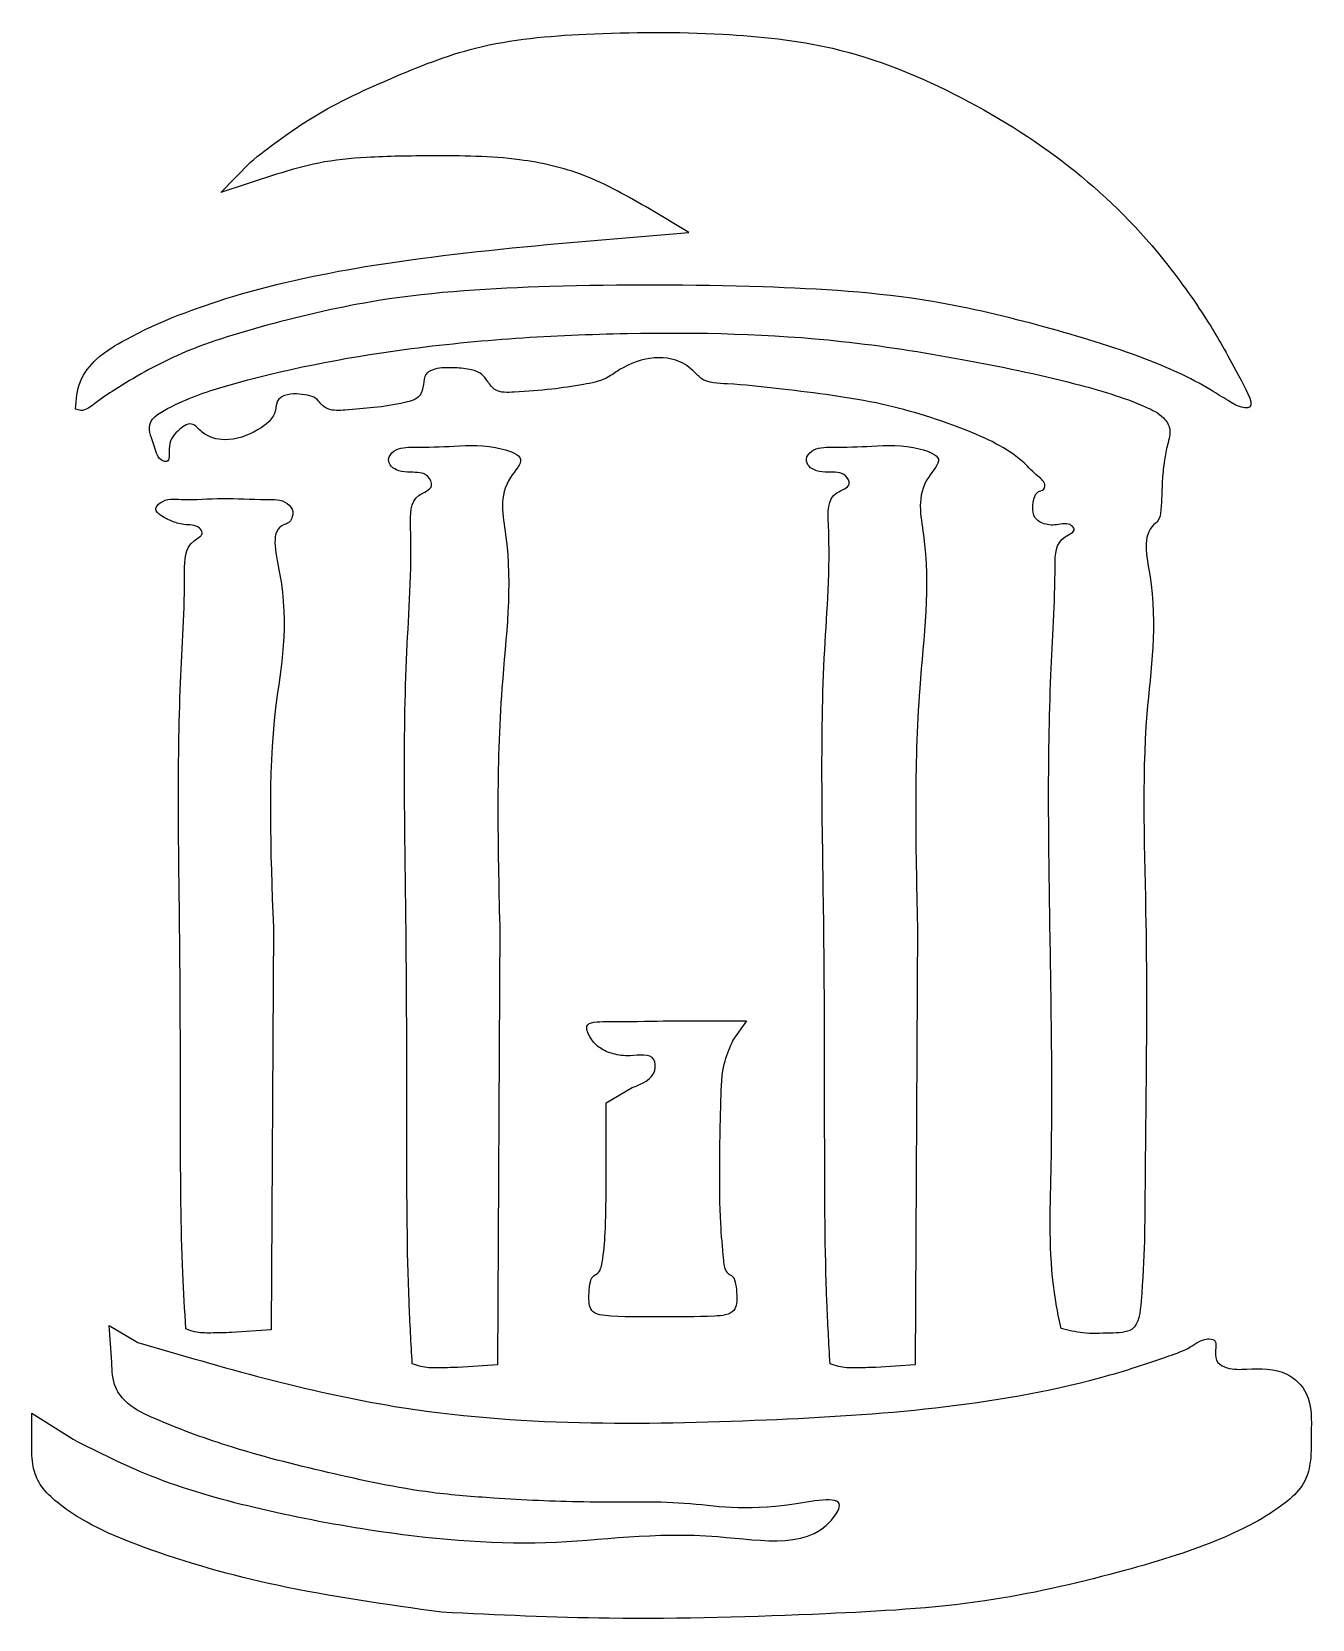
# Model space of a CAD drawing. Extents: x 9.4 to 44.7, y 5.1 to 48.9.
import ezdxf

# ---------------------------------------------------------------- set-up
doc = ezdxf.new("R2010")
doc.units = 0
doc.layers.get('0').update_dxf_attribs({"linetype": 'CONTINUOUS'})

msp = doc.modelspace()

# ---------------------------------------------------------------- linework, layer by layer
at = {"color": 7}
for points in [[(16.107512, 44.93566), (14.575024, 44.43011), (15.387512, 45.271364)], [(23.88, 43.028312), (27.48, 43.330762), (26.392136, 43.977633)], [(16.022397, 24.18), (15.959997, 13.08), (14.871061, 13.008938)], [(22.262248, 24.230249), (22.2, 12.12), (21.111064, 12.048938)], [(33.782249, 24.230249), (33.72, 12.12), (32.631065, 12.048938)], [(26.771575, 21.6), (29.067218, 21.6), (28.693608, 21.066598)], [(25.2, 16.988254), (25.2, 19.336507), (25.92, 19.761823)], [(11.566198, 12.195797), (11.492398, 13.200098), (12.286199, 12.734818)], [(9.36, 9.856048), (9.36, 10.789428), (10.499041, 10.067072)]]:
    msp.add_lwpolyline(points, dxfattribs=at)
for points in [[(10.563278, 38.461585)], [(24.72, 14.04)], [(13.611061, 13.108938)], [(37.74, 13.11895)], [(19.851064, 12.148938)], [(31.371064, 12.148938)], [(20.665708, 5.298602)]]:
    msp.add_lwpolyline(points, close=True, dxfattribs=at)
for points, knots in [([(15.387512, 45.271364), (15.898428, 45.667689), (17.088808, 46.591084), (19.21637, 47.579447), (21.749036, 48.589444), (24.882112, 48.853756), (28.169109, 48.866448), (31.722287, 48.509068), (35.02173, 47.155905), (38.202206, 45.12741), (40.379475, 42.9472), (41.903375, 40.74924), (42.407688, 39.805095), (43.150333, 38.43316), (42.620635, 38.529217), (42.307691, 38.716362), (41.463285, 39.260662), (39.794677, 39.995542), (37.210094, 40.773006), (33.717144, 41.623996), (29.122378, 41.89157), (24.026648, 41.9006), (19.427324, 41.643877), (16.006808, 40.846755), (13.541499, 40.106327), (11.985499, 39.222508), (11.173846, 38.683708), (10.803973, 38.379945), (10.612828, 38.444779), (10.563278, 38.461585)], [0, 0, 0, 0, 1.934356, 4.506847, 7.004669, 10.068628, 13.841597, 16.893727, 20.698036, 24.431284, 28.072905, 30.128478, 31.83266, 32.62025, 32.80522, 33.211813, 33.764565, 35.78174, 38.677135, 41.847852, 46.544687, 52.423367, 57.158362, 60.309457, 62.931075, 64.885524, 65.550593, 65.984658, 66.136558, 66.136558, 66.136558, 66.136558]), ([(26.392136, 43.977633), (25.802144, 44.319071), (24.684303, 44.965984), (22.619936, 45.435753), (20.601106, 45.446301), (18.752866, 45.429796), (17.30528, 45.290352), (16.493652, 45.050007), (16.107512, 44.93566)], [0, 0, 0, 0, 2.034414, 3.854544, 6.268686, 8.07625, 9.404827, 10.610543, 10.610543, 10.610543, 10.610543]), ([(10.563277, 38.461585), (10.58549, 38.724742), (10.629334, 39.244171), (11.173443, 39.932248), (12.585779, 40.770466), (15.144169, 41.731028), (19.160334, 42.568254), (22.183206, 42.862914), (23.88, 43.028312)], [0, 0, 0, 0, 0.776767, 1.533214, 2.512207, 5.682302, 9.677289, 14.789107, 14.789107, 14.789107, 14.789107]), ([(37.74, 13.118948), (37.673253, 13.449761), (37.386242, 14.872248), (37.527907, 18.512782), (37.436954, 24.138847), (37.343649, 29.81866), (37.592651, 33.347356), (37.574426, 34.878594), (38.174505, 35.088656), (37.960774, 35.353672), (37.617821, 35.241522), (37.268042, 35.278757), (36.977384, 35.459506), (36.947096, 35.751588), (36.987583, 35.9856), (37.07362, 36.202749), (37.266618, 36.213103), (37.330705, 36.437683), (37.024769, 36.660668), (36.439969, 37.31623), (34.852428, 38.03576), (32.585217, 38.726097), (30.336818, 38.973823), (28.777555, 39.162681), (27.903695, 39.171132), (27.548844, 39.593974), (27.017904, 39.919835), (26.220757, 39.877457), (25.604368, 39.590529), (25.134513, 39.239207), (24.494559, 39.128713), (23.643842, 38.987811), (22.864348, 38.947941), (22.170738, 38.896703), (21.939321, 39.21039), (21.761726, 39.470433), (21.394852, 39.57903), (20.961236, 39.604224), (20.553169, 39.608472), (20.178339, 39.449841), (20.169515, 39.124566), (20.083999, 38.756), (19.489725, 38.597409), (18.823314, 38.496697), (18.117166, 38.44469), (17.589845, 38.402515), (17.333661, 38.584402), (17.203407, 38.779661), (16.947299, 38.854129), (16.652486, 38.890072), (16.355321, 38.871388), (16.096102, 38.699711), (16.104169, 38.255312), (15.53876, 37.799554), (14.789712, 37.542189), (14.114293, 37.705349), (13.772369, 38.166839), (13.310458, 37.822811), (13.098028, 37.500202), (13.184932, 36.986752), (12.835953, 37.05681), (12.748212, 37.490156), (12.445197, 38.12017), (13.527909, 38.726876), (15.70165, 39.443211), (20.049262, 40.280795), (25.679507, 40.629232), (30.856496, 40.517), (34.957036, 39.868847), (37.76817, 39.285885), (39.626686, 38.745788), (40.534925, 38.308172), (40.802808, 37.896764), (40.667961, 37.479038), (40.586462, 37.028844), (40.527985, 36.552553), (40.522534, 36.086204), (40.496918, 35.708619), (40.465433, 35.406986), (39.949958, 35.027144), (40.485466, 32.891909), (39.898538, 29.510004), (40.158982, 23.79024), (40.052273, 18.233252), (40.048243, 14.830221), (39.867889, 12.99819), (39.021711, 13.000957), (38.390136, 12.961861), (37.941981, 13.070146), (37.74, 13.11895)], [0, 0, 0, 0, 1.010975, 4.347158, 10.832381, 18.023137, 21.061346, 21.895985, 22.216756, 22.32999, 22.74438, 23.139581, 23.397237, 23.689514, 23.93608, 24.142415, 24.309243, 24.418707, 24.744379, 25.271471, 27.178566, 29.699165, 32.484017, 33.828671, 34.571116, 34.871343, 35.437493, 36.385461, 37.105384, 37.468059, 38.12483, 39.006987, 40.044797, 40.569413, 40.878818, 41.14881, 41.499048, 41.960778, 42.459703, 42.746013, 43.036728, 43.356843, 43.805729, 44.67565, 45.464462, 45.943867, 46.183066, 46.369476, 46.629911, 46.936865, 47.271582, 47.510588, 47.77508, 48.491296, 49.458075, 50.104334, 50.476753, 50.902553, 51.453942, 51.800209, 51.907454, 52.355671, 52.979266, 53.747136, 55.386815, 60.381341, 66.547932, 72.464324, 75.822743, 78.996723, 81.06593, 81.632757, 81.978818, 82.422057, 82.860145, 83.374017, 83.855153, 84.248921, 84.539543, 84.693738, 86.082949, 89.915607, 95.713879, 102.943813, 106.10739, 106.91505, 107.532888, 108.282233, 108.89706, 108.89706, 108.89706, 108.89706]), ([(19.851064, 12.148937), (19.819437, 12.717117), (19.70804, 14.718378), (19.701518, 18.723253), (19.701869, 24.6506), (19.560095, 30.520651), (19.866691, 34.214276), (19.771534, 36.068802), (20.470436, 36.25739), (20.263452, 36.733902), (19.848706, 36.7091), (19.503681, 36.737391), (19.26218, 36.856828), (19.155253, 37.104854), (19.409946, 37.416072), (20.089982, 37.404008), (21.101434, 37.437148), (21.984671, 37.503357), (23.0525, 37.130649), (22.175861, 36.257623), (22.698038, 34.106749), (22.128008, 30.007033), (22.211515, 26.413449), (22.262248, 24.230249)], [0, 0, 0, 0, 1.707341, 6.013641, 11.988047, 19.629146, 23.074393, 23.972736, 24.400891, 24.674633, 25.169865, 25.494284, 25.734432, 25.940529, 26.206047, 26.763539, 27.870595, 29.214708, 29.78109, 30.357242, 31.943642, 36.170149, 42.712566, 42.712566, 42.712566, 42.712566]), ([(31.371064, 12.148937), (31.339454, 12.718624), (31.228106, 14.725347), (31.22049, 18.741989), (31.227905, 24.681637), (31.057841, 30.585637), (31.410993, 34.260709), (31.275052, 36.14021), (31.987225, 36.30417), (31.770622, 36.753485), (31.367274, 36.704695), (31.023725, 36.738099), (30.782171, 36.85669), (30.675256, 37.104899), (30.929944, 37.416042), (31.609984, 37.404029), (32.621433, 37.437139), (33.504672, 37.503359), (34.5725, 37.130649), (33.695863, 36.257623), (34.218038, 34.106749), (33.648008, 30.007033), (33.731516, 26.413449), (33.782249, 24.230249)], [0, 0, 0, 0, 1.711886, 6.030115, 12.021249, 19.684077, 23.138748, 24.039076, 24.454821, 24.698601, 25.190295, 25.514714, 25.754863, 25.960959, 26.226477, 26.78397, 27.891025, 29.235139, 29.801521, 30.377672, 31.964073, 36.190579, 42.732996, 42.732996, 42.732996, 42.732996]), ([(13.611065, 13.108937), (13.579417, 13.622175), (13.468294, 15.424284), (13.4625, 19.024572), (13.455154, 24.42471), (13.342302, 29.674978), (13.598587, 33.183708), (13.56438, 34.738663), (14.130962, 34.993267), (13.918869, 35.290206), (13.571565, 35.246078), (13.209836, 35.370273), (12.959182, 35.496012), (12.713179, 35.692801), (13.005917, 36.015197), (13.675746, 35.932883), (14.643749, 36.038524), (15.597696, 35.952151), (16.333649, 35.986202), (16.593398, 35.672049), (16.536724, 35.466811), (16.462459, 35.31719), (15.904089, 35.191923), (16.562855, 32.780549), (15.814007, 29.688752), (15.942937, 26.280513), (16.022397, 24.18)], [0, 0, 0, 0, 1.542621, 5.416525, 10.784623, 17.814481, 20.88798, 21.766853, 22.083128, 22.231905, 22.667411, 23.036696, 23.354176, 23.57455, 23.790112, 24.37917, 25.515451, 26.714069, 27.3105, 27.581728, 27.765962, 27.920925, 28.050376, 29.352381, 33.115236, 39.159255, 39.159255, 39.159255, 39.159255]), ([(25.92, 19.761823), (26.193272, 19.869003), (26.572148, 20.017601), (26.554669, 20.73096), (25.886164, 20.609039), (25.418533, 20.665607), (25.01543, 20.830268), (24.773425, 21.084112), (24.540753, 21.584034), (25.710384, 21.573362), (26.319092, 21.588642), (26.771575, 21.6)], [0, 0, 0, 0, 0.777892, 1.0785, 1.744877, 2.216093, 2.610386, 2.978422, 3.328069, 3.872211, 5.44825, 5.44825, 5.44825, 5.44825]), ([(28.693608, 21.066598), (28.608882, 20.876035), (28.376404, 20.353155), (28.345901, 19.153957), (28.311304, 17.683175), (28.325239, 16.179178), (28.40548, 15.251616), (28.467882, 14.66252), (28.724465, 14.559047), (28.776686, 14.310392), (28.811329, 14.013601), (28.787282, 13.500133), (27.824064, 13.436177), (26.758517, 13.445038), (25.70006, 13.429811), (24.727911, 13.50804), (24.722394, 13.879026), (24.72, 14.04)], [0, 0, 0, 0, 0.621469, 1.705233, 3.528745, 5.094912, 6.116037, 6.500749, 6.64695, 6.87911, 7.183117, 7.609937, 8.166786, 9.591874, 11.016961, 11.57381, 12.000634, 12.000634, 12.000634, 12.000634]), ([(24.72, 14.04), (24.72793, 14.13863), (24.741917, 14.31258), (24.795732, 14.559033), (25.030961, 14.653197), (25.128543, 15.122489), (25.186309, 15.879525), (25.194866, 16.572481), (25.2, 16.988254)], [0, 0, 0, 0, 0.304006, 0.536167, 0.682368, 1.00453, 1.827099, 3.060946, 3.060946, 3.060946, 3.060946]), ([(12.286199, 12.734818), (14.631089, 12.050525), (20.272425, 10.404254), (29.302443, 10.485942), (36.190696, 10.989579), (39.80054, 12.044728), (40.614131, 12.333922), (41.286515, 12.559438), (41.635459, 12.855944), (42.050555, 12.823739), (41.980124, 12.47507), (42.018517, 12.158176), (42.40572, 11.983939), (43.042254, 12.006107), (43.90305, 12.041503), (44.68462, 11.26078), (44.623004, 10.284132), (44.657283, 9.432635), (44.418844, 8.738358), (43.577925, 7.996509), (41.878288, 7.137376), (39.069171, 6.299044), (35.44601, 5.468967), (30.730716, 5.217801), (25.73588, 5.058334), (22.205452, 5.225636), (20.665708, 5.298602)], [0, 0, 0, 0, 7.295004, 17.550327, 26.851824, 27.877161, 28.810977, 29.453402, 29.976351, 30.168771, 30.483134, 30.792973, 31.088113, 31.622158, 32.743996, 33.499319, 34.622917, 35.502304, 36.080271, 36.745307, 38.790112, 41.76151, 45.518107, 49.912905, 55.888866, 60.511128, 60.511128, 60.511128, 60.511128]), ([(14.871061, 13.008938), (14.681095, 13.003309), (14.340341, 12.993213), (13.909244, 12.998783), (13.688818, 13.080213), (13.611061, 13.108938)], [0, 0, 0, 0, 0.572077, 1.026167, 1.273653, 1.273653, 1.273653, 1.273653]), ([(10.499041, 10.067072), (11.197707, 9.714499), (12.793486, 8.909211), (15.572039, 8.13457), (19.189493, 7.433169), (23.588974, 7.019046), (27.522022, 7.700523), (30.99346, 6.979498), (31.830551, 8.552392), (29.204179, 7.992184), (27.627209, 8.393813), (24.631315, 8.302204), (22.365264, 8.421436), (19.985072, 8.603176), (17.539649, 9.135638), (14.968692, 9.774707), (13.143127, 10.454685), (12.057342, 10.946858), (11.588472, 11.522284), (11.574269, 11.951747), (11.566198, 12.195797)], [0, 0, 0, 0, 2.343941, 5.353652, 8.594661, 13.465169, 18.205395, 21.525824, 21.73008, 22.974309, 26.011669, 28.777115, 31.263143, 32.968649, 35.90029, 38.76836, 40.896255, 41.761109, 42.301898, 43.013712, 43.013712, 43.013712, 43.013712]), ([(21.111064, 12.048938), (20.921098, 12.043311), (20.580344, 12.033217), (20.149247, 12.038785), (19.928821, 12.120213), (19.851064, 12.148938)], [0, 0, 0, 0, 0.572076, 1.026167, 1.273652, 1.273652, 1.273652, 1.273652]), ([(32.631065, 12.048938), (32.441098, 12.043311), (32.100344, 12.033217), (31.669247, 12.038785), (31.448821, 12.120213), (31.371064, 12.148938)], [0, 0, 0, 0, 0.572076, 1.026167, 1.273652, 1.273652, 1.273652, 1.273652]), ([(20.665708, 5.298602), (19.143372, 5.511199), (16.343722, 5.902176), (12.777775, 6.896608), (10.556067, 7.854882), (9.621958, 8.722774), (9.371108, 9.265965), (9.363932, 9.647158), (9.36, 9.856048)], [0, 0, 0, 0, 4.602684, 8.46456, 11.119698, 11.728695, 12.240987, 12.862069, 12.862069, 12.862069, 12.862069])]:
    msp.add_open_spline(points, degree=3, knots=knots, dxfattribs=at)

doc.saveas('drawing.dxf')
